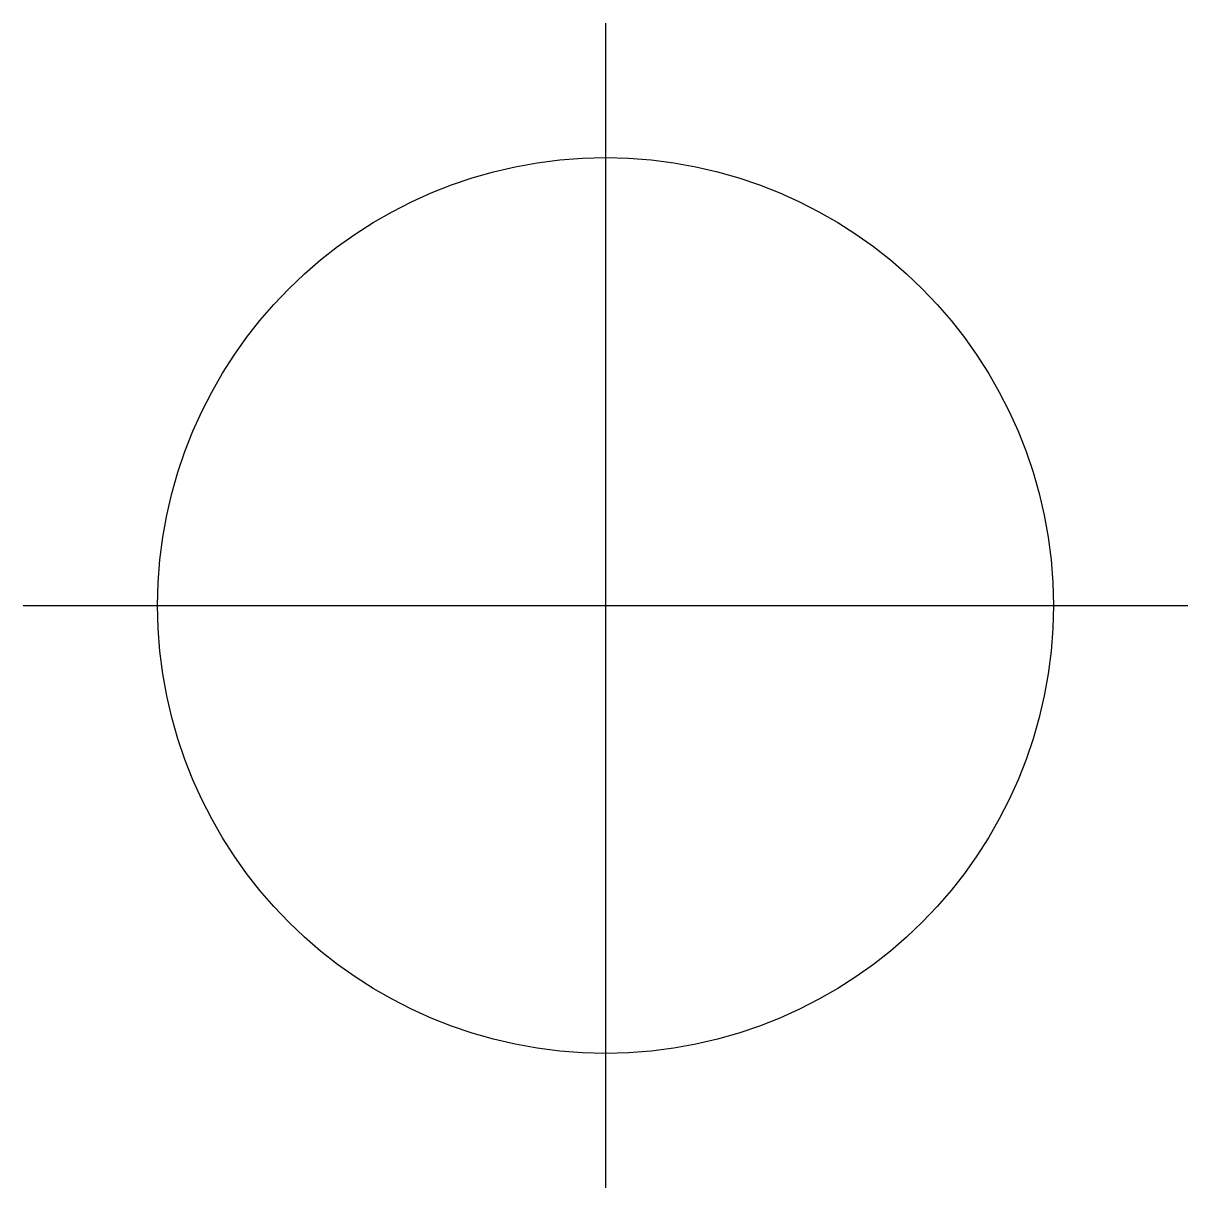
# Model space of a CAD drawing. Header units: inches. Extents: x -0.7 to 97.8, y -97 to 0.7.
# Drawn here: x 96.547 to 97.847, y -97.044 to -95.744 of the extents above.
import ezdxf

# ---------------------------------------------------------------- set-up
doc = ezdxf.new("R2010")
doc.units = ezdxf.units.IN
doc.layers.add('Position Node', color=1, linetype='Continuous')

msp = doc.modelspace()

# ---------------------------------------------------------------- linework, layer by layer
at = {"layer": 'Position Node'}
for p, q in [((97.1968, -95.7437), (97.1968, -97.0437)), ((97.1968, -95.7437, 6.299), (97.1968, -97.0437, 6.299)), ((96.5468, -96.3937), (97.8468, -96.3937)), ((96.5468, -96.3937, 6.299), (97.8468, -96.3937, 6.299))]:
    msp.add_line(p, q, dxfattribs=at)
for centre in [(97.1968, -96.3937), (97.1968, -96.3937, 6.299)]:
    msp.add_circle(centre, 0.5, dxfattribs=at)

doc.saveas('drawing.dxf')
